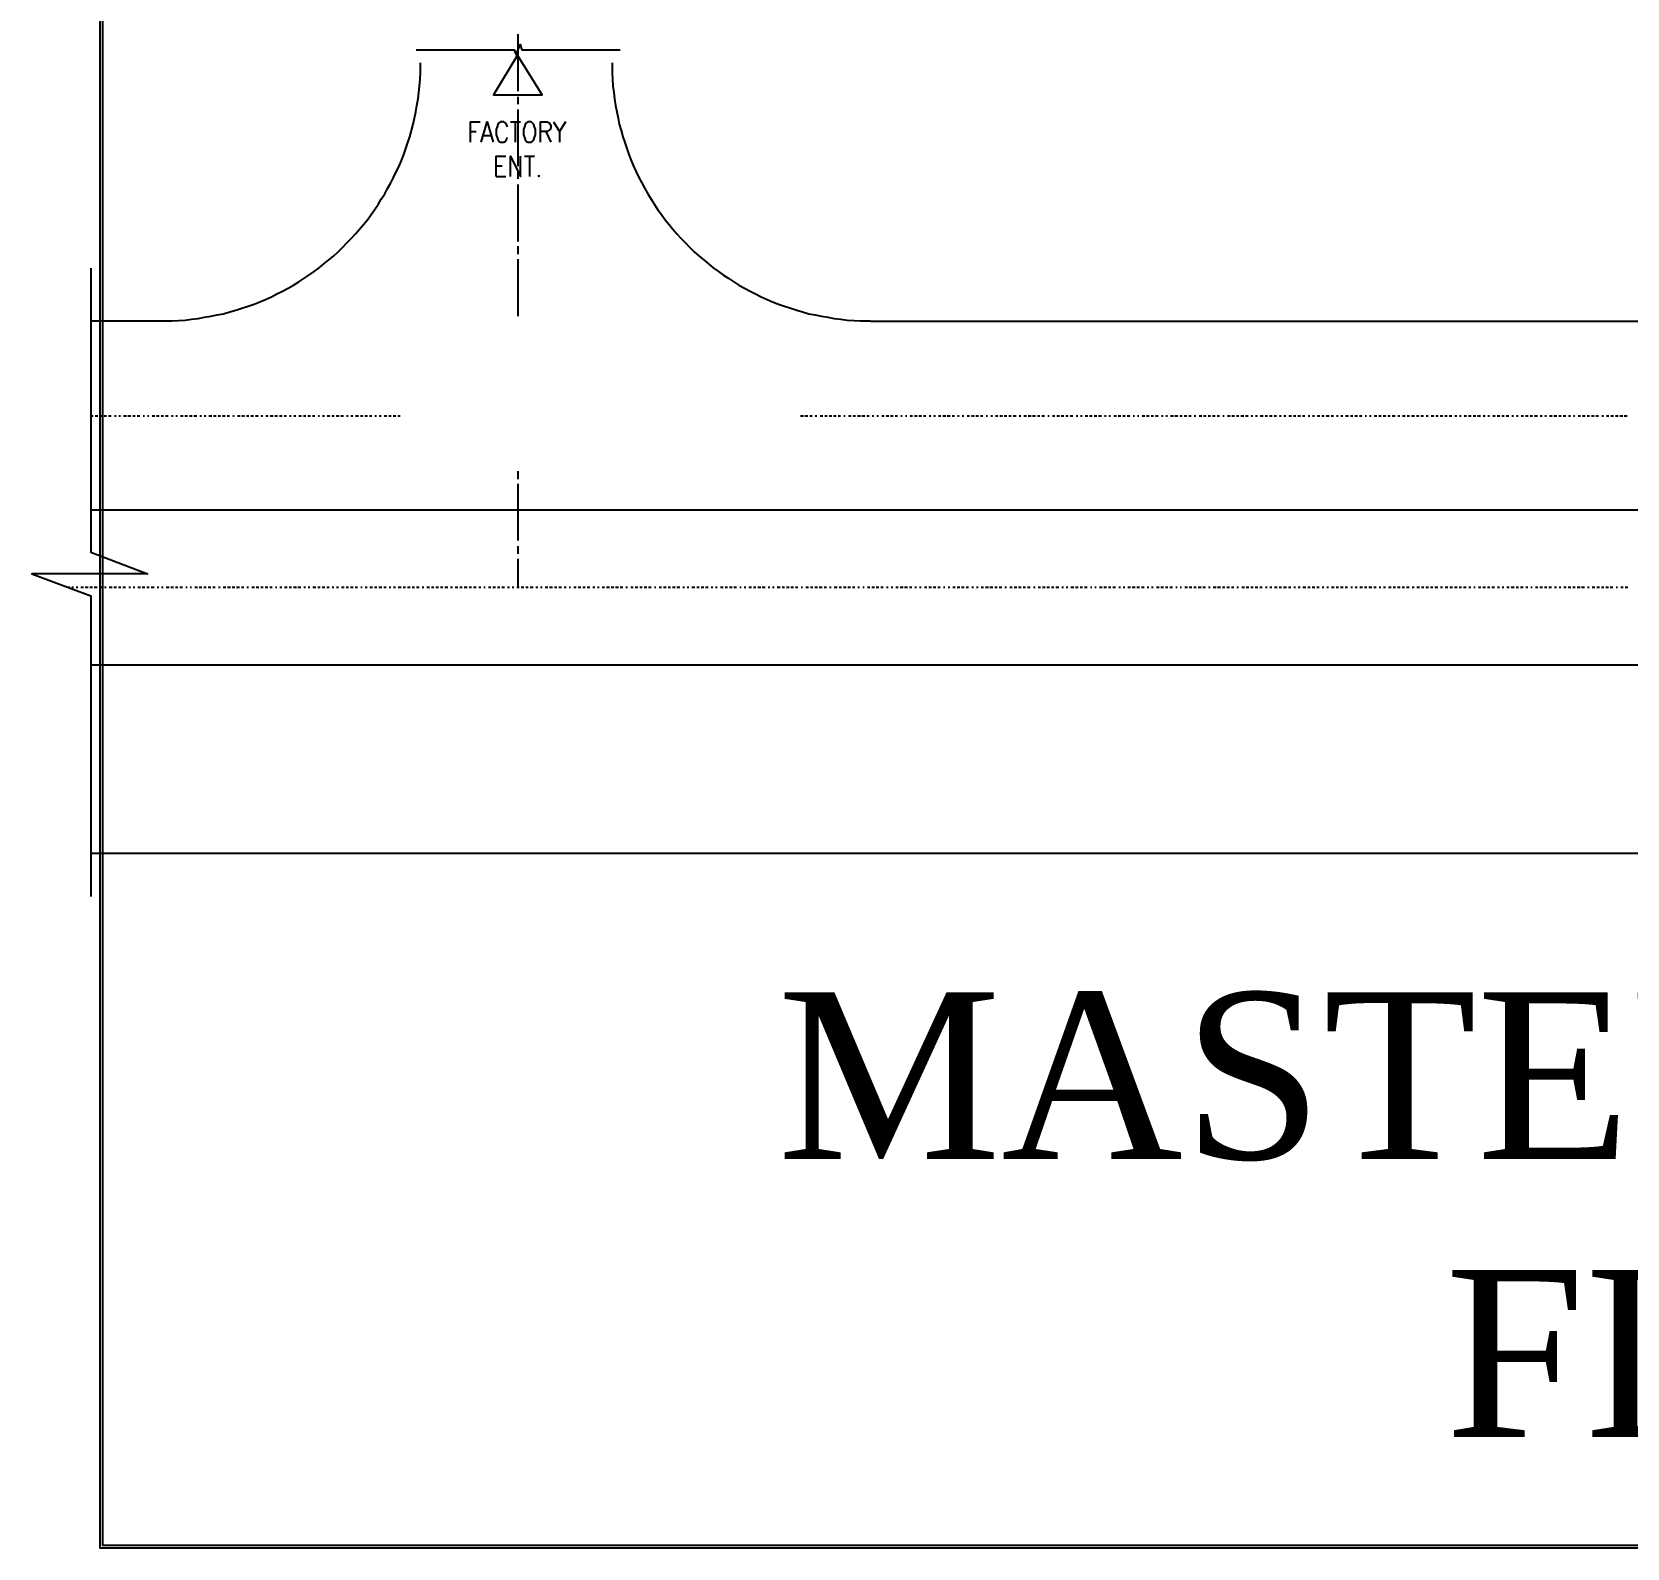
# Model space of a CAD drawing. Header units: millimetres. Extents: x -283029 to -254660, y -24907 to 10674.
# Drawn here: x -283029 to -280636, y -24907 to -22634 of the extents above; entities that cross this region are included whole.
import ezdxf

# ---------------------------------------------------------------- set-up
doc = ezdxf.new("R2010")
doc.units = ezdxf.units.MM
doc.header["$LTSCALE"] = 100
doc.layers.add('P', color=7, linetype='Continuous')

msp = doc.modelspace()

# ---------------------------------------------------------------- linework, layer by layer
at = {"color": 3}
for points in [[(-282926.4, -16536.3), (-277594.6, -16536.3), (-277594.6, -24907.5), (-282926.4, -24907.5)], [(-282922.4, -16540.3), (-277598.6, -16540.3), (-277598.6, -24903.5), (-282922.4, -24903.5)]]:
    msp.add_lwpolyline(points, close=True, dxfattribs=at)
at = {"layer": 'P'}
for points in [[(-282452.6, -22660.5), (-282305.6, -22660.5), (-282302.6, -22668.2), (-282296.7, -22652.8), (-282293.8, -22660.5), (-282146.7, -22660.5)], [(-282299.7, -22722.7), (-282299.7, -22637.4)], [(-282833.8, -23067.1), (-282828.5, -23067.1), (-282818.4, -23067.1), (-282808.9, -23066.6), (-282798.8, -23065.9), (-282789.3, -23064.8), (-282779.3, -23063.6), (-282769.8, -23061.8), (-282760.3, -23060), (-282750.8, -23058.3), (-282741.3, -23056.5), (-282731.8, -23053.5), (-282722.9, -23051.1), (-282714, -23048.2), (-282704.6, -23045.2), (-282695.7, -23042.2), (-282686.8, -23038.7), (-282678.5, -23035.1), (-282669.6, -23031), (-282661.3, -23026.8), (-282653, -23022.7), (-282644.7, -23017.9), (-282636.4, -23013.8), (-282628.7, -23008.4), (-282621, -23003.7), (-282613.3, -22998.4), (-282605.6, -22993), (-282597.9, -22987.7), (-282590.8, -22981.8), (-282583.6, -22975.8), (-282576.5, -22969.9), (-282569.4, -22963.4), (-282562.9, -22956.9), (-282556.4, -22950.3), (-282549.9, -22943.8), (-282543.3, -22936.7), (-282537.4, -22929.6), (-282531.5, -22922.5), (-282525.5, -22915.4), (-282520.2, -22907.7), (-282514.9, -22900.6), (-282509.5, -22892.8), (-282504.8, -22884.5), (-282499.4, -22876.8), (-282495.3, -22868.5), (-282490.6, -22860.2), (-282486.4, -22851.9), (-282482.3, -22843.6), (-282478.1, -22835.3), (-282474.5, -22826.5), (-282471, -22817.6), (-282468, -22808.7), (-282465.1, -22799.8), (-282462.1, -22790.9), (-282459.7, -22781.4), (-282456.8, -22771.9), (-282455, -22763), (-282453.2, -22753.5), (-282451.4, -22744.1), (-282449.7, -22734), (-282448.5, -22724.5), (-282447.3, -22715), (-282446.7, -22704.9), (-282446.1, -22694.9), (-282446.1, -22684.8), (-282446.1, -22680)], [(-282300.3, -22668.8), (-282336.5, -22728.1), (-282300.3, -22728.1), (-282263.5, -22728.1), (-282300.3, -22668.8)], [(-282158.6, -22680), (-282158.6, -22684.8), (-282158.6, -22694.9), (-282158, -22704.9), (-282157.4, -22715), (-282156.2, -22724.5), (-282155, -22734), (-282153.3, -22744.1), (-282151.5, -22753.5), (-282149.7, -22763), (-282147.9, -22771.9), (-282145, -22781.4), (-282142.6, -22790.9), (-282139.6, -22799.8), (-282136.7, -22808.7), (-282133.7, -22817.6), (-282130.1, -22826.5), (-282126.6, -22835.3), (-282122.4, -22843.6), (-282118.3, -22851.9), (-282114.1, -22860.2), (-282109.4, -22868.5), (-282105.2, -22876.8), (-282099.9, -22884.5), (-282095.2, -22892.8), (-282089.8, -22900.6), (-282084.5, -22907.7), (-282079.2, -22915.4), (-282073.2, -22922.5), (-282067.3, -22929.6), (-282061.4, -22936.7), (-282054.9, -22943.8), (-282048.3, -22950.3), (-282041.8, -22956.9), (-282035.3, -22963.4), (-282028.2, -22969.9), (-282021.1, -22975.8), (-282014, -22981.8), (-282006.8, -22987.7), (-281999.1, -22993), (-281991.4, -22998.4), (-281983.7, -23003.7), (-281976, -23008.4), (-281968.3, -23013.8), (-281960, -23017.9), (-281951.7, -23022.7), (-281943.4, -23026.8), (-281935.1, -23031), (-281926.2, -23035.1), (-281917.9, -23038.7), (-281909, -23042.2), (-281900.1, -23045.2), (-281890.7, -23048.2), (-281881.7, -23051.1), (-281872.9, -23053.5), (-281863.4, -23056.5), (-281853.9, -23058.3), (-281844.4, -23060), (-281834.9, -23061.8), (-281825.5, -23063.6), (-281815.4, -23064.8), (-281805.9, -23065.9), (-281795.8, -23066.6), (-281786.3, -23067.1), (-281776.3, -23067.1), (-281770.9, -23067.1)], [(-282299.7, -22742.3), (-282299.7, -22731)], [(-282299.7, -22835.3), (-282299.7, -22750)], [(-282370.8, -22799.2), (-282370.8, -22768.4), (-282356.6, -22768.4)], [(-282354.8, -22799.2), (-282345.9, -22768.4), (-282337, -22799.2)], [(-282315.7, -22776.1), (-282316.9, -22772.5), (-282319.2, -22770.1), (-282321, -22768.4), (-282325.8, -22768.4), (-282328.2, -22770.1), (-282329.9, -22772.5), (-282331.1, -22776.1), (-282332.3, -22780.2), (-282332.3, -22787.9), (-282331.1, -22792.1), (-282329.9, -22795), (-282328.2, -22798), (-282325.8, -22799.2), (-282321, -22799.2), (-282319.2, -22798), (-282316.9, -22795), (-282315.7, -22792.1)], [(-282310.9, -22768.4), (-282296.1, -22768.4)], [(-282303.8, -22768.4), (-282303.8, -22799.2)], [(-282284.9, -22768.4), (-282287.2, -22770.1), (-282289, -22772.5), (-282290.2, -22776.1), (-282291.4, -22780.2), (-282291.4, -22787.9), (-282290.2, -22792.1), (-282289, -22795), (-282287.2, -22798), (-282284.9, -22799.2), (-282280.1, -22799.2), (-282278.3, -22798), (-282276, -22795), (-282274.8, -22792.1), (-282273.6, -22787.9), (-282273.6, -22780.2), (-282274.8, -22776.1), (-282276, -22772.5), (-282278.3, -22770.1), (-282280.1, -22768.4), (-282284.9, -22768.4)], [(-282265.9, -22799.2), (-282265.9, -22768.4), (-282255.8, -22768.4), (-282252.8, -22770.1), (-282250.5, -22774.3), (-282250.5, -22777.3), (-282251.7, -22780.2), (-282255.8, -22783.2), (-282265.9, -22783.2)], [(-282246.3, -22768.4), (-282237.4, -22783.2), (-282237.4, -22799.2)], [(-282228.5, -22768.4), (-282237.4, -22783.2)], [(-282370.8, -22783.2), (-282362.5, -22783.2)], [(-282351.2, -22789.1), (-282340, -22789.1)], [(-282258.2, -22783.2), (-282250.5, -22799.2)], [(-282332.3, -22850.8), (-282332.3, -22819.9), (-282318.1, -22819.9)], [(-282310.9, -22850.8), (-282310.9, -22819.9), (-282296.1, -22850.8), (-282296.1, -22819.9)], [(-282290.2, -22819.9), (-282274.8, -22819.9)], [(-282282.5, -22819.9), (-282282.5, -22850.8)], [(-282332.3, -22834.8), (-282323.4, -22834.8)], [(-282299.7, -22854.3), (-282299.7, -22843.1)], [(-282268.3, -22848.4), (-282268.3, -22850.8), (-282268.3, -22848.4)], [(-282332.3, -22850.8), (-282318.1, -22850.8)], [(-282299.7, -22948), (-282299.7, -22862.6)], [(-282299.7, -22966.9), (-282299.7, -22955.1)], [(-282940.5, -22988.3), (-282940.5, -23413.9), (-282855.7, -23446.5), (-283028.8, -23446.5), (-282940.5, -23479.7), (-282940.5, -23930.2)], [(-282299.7, -23060), (-282299.7, -22974.7)], [(-282833.2, -23067.7), (-282940.5, -23067.7)], [(-281770.9, -23067.7), (-278645.1, -23067.7)], [(-282940.5, -23209.4), (-282936.9, -23209.4)], [(-282934, -23209.4), (-282929.8, -23209.4)], [(-282927.4, -23209.4), (-282923.3, -23209.4)], [(-282920.3, -23209.4), (-282916.8, -23209.4)], [(-282913.8, -23209.4), (-282909.7, -23209.4)], [(-282904.9, -23209.4), (-282902.6, -23209.4)], [(-282898.4, -23209.4), (-282896, -23209.4)], [(-282891.3, -23209.4), (-282887.1, -23209.4)], [(-282884.8, -23209.4), (-282880.6, -23209.4)], [(-282877.7, -23209.4), (-282874.1, -23209.4)], [(-282871.1, -23209.4), (-282867, -23209.4)], [(-282862.2, -23209.4), (-282859.9, -23209.4)], [(-282855.7, -23209.4), (-282853.4, -23209.4)], [(-282848.6, -23209.4), (-282844.5, -23209.4)], [(-282842.1, -23209.4), (-282837.9, -23209.4)], [(-282835, -23209.4), (-282831.4, -23209.4)], [(-282828.5, -23209.4), (-282824.3, -23209.4)], [(-282819.6, -23209.4), (-282817.2, -23209.4)], [(-282813, -23209.4), (-282810.7, -23209.4)], [(-282805.9, -23209.4), (-282801.8, -23209.4)], [(-282799.4, -23209.4), (-282795.3, -23209.4)], [(-282792.3, -23209.4), (-282788.7, -23209.4)], [(-282785.8, -23209.4), (-282781.6, -23209.4)], [(-282776.9, -23209.4), (-282774.5, -23209.4)], [(-282770.4, -23209.4), (-282768, -23209.4)], [(-282763.3, -23209.4), (-282759.1, -23209.4)], [(-282756.7, -23209.4), (-282752.6, -23209.4)], [(-282749.6, -23209.4), (-282746.1, -23209.4)], [(-282743.1, -23209.4), (-282738.9, -23209.4)], [(-282736, -23209.4), (-282732.4, -23209.4)], [(-282727.7, -23209.4), (-282725.3, -23209.4)], [(-282720.6, -23209.4), (-282716.4, -23209.4)], [(-282714, -23209.4), (-282709.9, -23209.4)], [(-282706.9, -23209.4), (-282703.4, -23209.4)], [(-282700.4, -23209.4), (-282696.3, -23209.4)], [(-282693.3, -23209.4), (-282689.7, -23209.4)], [(-282685, -23209.4), (-282682.6, -23209.4)], [(-282677.9, -23209.4), (-282674.3, -23209.4)], [(-282671.4, -23209.4), (-282667.2, -23209.4)], [(-282664.3, -23209.4), (-282660.7, -23209.4)], [(-282657.7, -23209.4), (-282653.6, -23209.4)], [(-282650.6, -23209.4), (-282647.1, -23209.4)], [(-282642.3, -23209.4), (-282640, -23209.4)], [(-282635.8, -23209.4), (-282632.8, -23209.4)], [(-282628.7, -23209.4), (-282624.5, -23209.4)], [(-282621.6, -23209.4), (-282618, -23209.4)], [(-282615.1, -23209.4), (-282610.9, -23209.4)], [(-282607.9, -23209.4), (-282604.4, -23209.4)], [(-282599.6, -23209.4), (-282597.3, -23209.4)], [(-282593.1, -23209.4), (-282590.2, -23209.4)], [(-282586, -23209.4), (-282581.9, -23209.4)], [(-282578.9, -23209.4), (-282575.3, -23209.4)], [(-282572.4, -23209.4), (-282568.2, -23209.4)], [(-282565.3, -23209.4), (-282561.7, -23209.4)], [(-282557, -23209.4), (-282554.6, -23209.4)], [(-282550.4, -23209.4), (-282547.5, -23209.4)], [(-282543.3, -23209.4), (-282539.2, -23209.4)], [(-282536.2, -23209.4), (-282532.7, -23209.4)], [(-282529.7, -23209.4), (-282525.5, -23209.4)], [(-282522.6, -23209.4), (-282519, -23209.4)], [(-282514.3, -23209.4), (-282511.9, -23209.4)], [(-282507.8, -23209.4), (-282504.8, -23209.4)], [(-282500.6, -23209.4), (-282496.5, -23209.4)], [(-282493.5, -23209.4), (-282490, -23209.4)], [(-282487, -23209.4), (-282482.8, -23209.4)], [(-282479.9, -23209.4), (-282476.3, -23209.4)], [(-281875.8, -23209.4), (-281871.7, -23209.4)], [(-281869.3, -23209.4), (-281865.2, -23209.4)], [(-281862.2, -23209.4), (-281858.7, -23209.4)], [(-281853.9, -23209.4), (-281851.5, -23209.4)], [(-281846.8, -23209.4), (-281842.6, -23209.4)], [(-281839.7, -23209.4), (-281836.1, -23209.4)], [(-281833.2, -23209.4), (-281829, -23209.4)], [(-281826.6, -23209.4), (-281822.5, -23209.4)], [(-281819.5, -23209.4), (-281816, -23209.4)], [(-281811.2, -23209.4), (-281808.9, -23209.4)], [(-281804.1, -23209.4), (-281799.9, -23209.4)], [(-281797, -23209.4), (-281793.4, -23209.4)], [(-281790.5, -23209.4), (-281786.3, -23209.4)], [(-281784, -23209.4), (-281779.8, -23209.4)], [(-281776.8, -23209.4), (-281773.3, -23209.4)], [(-281768.5, -23209.4), (-281766.2, -23209.4)], [(-281761.4, -23209.4), (-281759, -23209.4)], [(-281754.3, -23209.4), (-281750.7, -23209.4)], [(-281747.8, -23209.4), (-281743.7, -23209.4)], [(-281741.3, -23209.4), (-281737.1, -23209.4)], [(-281734.1, -23209.4), (-281730.6, -23209.4)], [(-281725.8, -23209.4), (-281723.5, -23209.4)], [(-281718.8, -23209.4), (-281716.4, -23209.4)], [(-281711.6, -23209.4), (-281708.1, -23209.4)], [(-281705.1, -23209.4), (-281701, -23209.4)], [(-281698.6, -23209.4), (-281694.5, -23209.4)], [(-281691.5, -23209.4), (-281687.9, -23209.4)], [(-281683.2, -23209.4), (-281680.8, -23209.4)], [(-281676.1, -23209.4), (-281673.7, -23209.4)], [(-281668.9, -23209.4), (-281665.4, -23209.4)], [(-281662.4, -23209.4), (-281658.3, -23209.4)], [(-281655.9, -23209.4), (-281651.8, -23209.4)], [(-281648.8, -23209.4), (-281645.3, -23209.4)], [(-281640.5, -23209.4), (-281638.1, -23209.4)], [(-281633.4, -23209.4), (-281631, -23209.4)], [(-281626.3, -23209.4), (-281622.7, -23209.4)], [(-281619.7, -23209.4), (-281615.6, -23209.4)], [(-281613.2, -23209.4), (-281609.1, -23209.4)], [(-281606.1, -23209.4), (-281602.6, -23209.4)], [(-281597.8, -23209.4), (-281595.4, -23209.4)], [(-281590.7, -23209.4), (-281588.3, -23209.4)], [(-281583.6, -23209.4), (-281580, -23209.4)], [(-281577.1, -23209.4), (-281572.9, -23209.4)], [(-281570.5, -23209.4), (-281566.4, -23209.4)], [(-281563.4, -23209.4), (-281559.9, -23209.4)], [(-281556.9, -23209.4), (-281552.8, -23209.4)], [(-281548, -23209.4), (-281545.6, -23209.4)], [(-281540.9, -23209.4), (-281537.3, -23209.4)], [(-281534.4, -23209.4), (-281530.3, -23209.4)], [(-281527.9, -23209.4), (-281523.7, -23209.4)], [(-281520.7, -23209.4), (-281517.2, -23209.4)], [(-281514.2, -23209.4), (-281510.1, -23209.4)], [(-281505.3, -23209.4), (-281503, -23209.4)], [(-281498.2, -23209.4), (-281494.7, -23209.4)], [(-281491.7, -23209.4), (-281487.6, -23209.4)], [(-281485.2, -23209.4), (-281481, -23209.4)], [(-281478.1, -23209.4), (-281474.5, -23209.4)], [(-281471.5, -23209.4), (-281467.4, -23209.4)], [(-281462.7, -23209.4), (-281460.3, -23209.4)], [(-281456.1, -23209.4), (-281453.8, -23209.4)], [(-281449, -23209.4), (-281444.9, -23209.4)], [(-281442.5, -23209.4), (-281438.4, -23209.4)], [(-281435.4, -23209.4), (-281431.8, -23209.4)], [(-281428.9, -23209.4), (-281424.7, -23209.4)], [(-281420, -23209.4), (-281417.6, -23209.4)], [(-281413.5, -23209.4), (-281411.1, -23209.4)], [(-281406.3, -23209.4), (-281402.2, -23209.4)], [(-281399.8, -23209.4), (-281395.7, -23209.4)], [(-281392.7, -23209.4), (-281389.2, -23209.4)], [(-281386.2, -23209.4), (-281382, -23209.4)], [(-281377.3, -23209.4), (-281374.9, -23209.4)], [(-281370.8, -23209.4), (-281368.4, -23209.4)], [(-281363.7, -23209.4), (-281359.5, -23209.4)], [(-281357.1, -23209.4), (-281353, -23209.4)], [(-281350, -23209.4), (-281346.5, -23209.4)], [(-281343.5, -23209.4), (-281339.4, -23209.4)], [(-281334.6, -23209.4), (-281332.2, -23209.4)], [(-281328.1, -23209.4), (-281325.7, -23209.4)], [(-281321, -23209.4), (-281316.8, -23209.4)], [(-281314.5, -23209.4), (-281310.3, -23209.4)], [(-281307.3, -23209.4), (-281303.8, -23209.4)], [(-281300.8, -23209.4), (-281296.7, -23209.4)], [(-281293.7, -23209.4), (-281290.2, -23209.4)], [(-281285.4, -23209.4), (-281283, -23209.4)], [(-281278.3, -23209.4), (-281274.2, -23209.4)], [(-281271.8, -23209.4), (-281267.6, -23209.4)], [(-281264.7, -23209.4), (-281261.1, -23209.4)], [(-281258.1, -23209.4), (-281254, -23209.4)], [(-281251, -23209.4), (-281247.5, -23209.4)], [(-281242.7, -23209.4), (-281240.4, -23209.4)], [(-281235.6, -23209.4), (-281231.5, -23209.4)], [(-281229.1, -23209.4), (-281225, -23209.4)], [(-281222, -23209.4), (-281218.4, -23209.4)], [(-281215.5, -23209.4), (-281211.3, -23209.4)], [(-281208.4, -23209.4), (-281204.8, -23209.4)], [(-281200.1, -23209.4), (-281197.7, -23209.4)], [(-281193.5, -23209.4), (-281190.6, -23209.4)], [(-281186.4, -23209.4), (-281182.3, -23209.4)], [(-281179.3, -23209.4), (-281175.8, -23209.4)], [(-281172.8, -23209.4), (-281168.6, -23209.4)], [(-281165.7, -23209.4), (-281162.1, -23209.4)], [(-281157.4, -23209.4), (-281155, -23209.4)], [(-281150.9, -23209.4), (-281147.9, -23209.4)], [(-281143.7, -23209.4), (-281139.6, -23209.4)], [(-281136.6, -23209.4), (-281133.1, -23209.4)], [(-281130.1, -23209.4), (-281126, -23209.4)], [(-281123, -23209.4), (-281119.4, -23209.4)], [(-281114.7, -23209.4), (-281112.3, -23209.4)], [(-281108.2, -23209.4), (-281105.2, -23209.4)], [(-281101.1, -23209.4), (-281096.9, -23209.4)], [(-281093.9, -23209.4), (-281090.4, -23209.4)], [(-281087.4, -23209.4), (-281083.3, -23209.4)], [(-281080.3, -23209.4), (-281076.8, -23209.4)], [(-281072, -23209.4), (-281069.6, -23209.4)], [(-281065.5, -23209.4), (-281062.5, -23209.4)], [(-281058.4, -23209.4), (-281054.2, -23209.4)], [(-281051.2, -23209.4), (-281047.7, -23209.4)], [(-281044.7, -23209.4), (-281040.6, -23209.4)], [(-281037.6, -23209.4), (-281034.1, -23209.4)], [(-281029.3, -23209.4), (-281026.9, -23209.4)], [(-281022.8, -23209.4), (-281019.9, -23209.4)], [(-281015.7, -23209.4), (-281011.6, -23209.4)], [(-281008.6, -23209.4), (-281005, -23209.4)], [(-281002, -23209.4), (-280997.9, -23209.4)], [(-280995, -23209.4), (-280991.4, -23209.4)], [(-280988.4, -23209.4), (-280984.3, -23209.4)], [(-280980.1, -23209.4), (-280977.2, -23209.4)], [(-280973, -23209.4), (-280968.9, -23209.4)], [(-280965.9, -23209.4), (-280962.4, -23209.4)], [(-280959.4, -23209.4), (-280955.2, -23209.4)], [(-280952.3, -23209.4), (-280948.7, -23209.4)], [(-280945.8, -23209.4), (-280941.6, -23209.4)], [(-280937.5, -23209.4), (-280934.5, -23209.4)], [(-280930.3, -23209.4), (-280926.2, -23209.4)], [(-280923.2, -23209.4), (-280919.7, -23209.4)], [(-280916.7, -23209.4), (-280912.5, -23209.4)], [(-280909.6, -23209.4), (-280906, -23209.4)], [(-280903.1, -23209.4), (-280898.9, -23209.4)], [(-280894.8, -23209.4), (-280891.8, -23209.4)], [(-280887.6, -23209.4), (-280885.3, -23209.4)], [(-280880.5, -23209.4), (-280877, -23209.4)], [(-280874, -23209.4), (-280869.9, -23209.4)], [(-280866.9, -23209.4), (-280863.3, -23209.4)], [(-280860.4, -23209.4), (-280856.2, -23209.4)], [(-280852.1, -23209.4), (-280849.1, -23209.4)], [(-280845, -23209.4), (-280842.6, -23209.4)], [(-280837.8, -23209.4), (-280834.3, -23209.4)], [(-280831.3, -23209.4), (-280827.2, -23209.4)], [(-280824.2, -23209.4), (-280820.7, -23209.4)], [(-280817.7, -23209.4), (-280813.5, -23209.4)], [(-280809.4, -23209.4), (-280806.5, -23209.4)], [(-280802.3, -23209.4), (-280799.9, -23209.4)], [(-280795.2, -23209.4), (-280791.6, -23209.4)], [(-280788.6, -23209.4), (-280784.5, -23209.4)], [(-280781.5, -23209.4), (-280778, -23209.4)], [(-280775, -23209.4), (-280770.9, -23209.4)], [(-280766.7, -23209.4), (-280763.8, -23209.4)], [(-280759.6, -23209.4), (-280757.2, -23209.4)], [(-280752.5, -23209.4), (-280748.9, -23209.4)], [(-280746, -23209.4), (-280741.8, -23209.4)], [(-280738.9, -23209.4), (-280735.3, -23209.4)], [(-280732.3, -23209.4), (-280728.2, -23209.4)], [(-280724, -23209.4), (-280721.1, -23209.4)], [(-280716.9, -23209.4), (-280714.6, -23209.4)], [(-280709.8, -23209.4), (-280706.3, -23209.4)], [(-280703.3, -23209.4), (-280699.1, -23209.4)], [(-280696.2, -23209.4), (-280692.6, -23209.4)], [(-280689.7, -23209.4), (-280685.5, -23209.4)], [(-280683.1, -23209.4), (-280679, -23209.4)], [(-280674.2, -23209.4), (-280671.9, -23209.4)], [(-280667.1, -23209.4), (-280663.6, -23209.4)], [(-280660.6, -23209.4), (-280656.5, -23209.4)], [(-280653.5, -23209.4), (-280649.9, -23209.4)], [(-280647, -23209.4), (-280642.8, -23209.4)], [(-280640.5, -23209.4), (-280636.3, -23209.4)], [(-282299.7, -23304.3), (-282299.7, -23292.4)], [(-282299.7, -23396.7), (-282299.7, -23311.3)], [(-282940.5, -23350.5), (-277683.3, -23350.5)], [(-282299.7, -23416.3), (-282299.7, -23405)], [(-282299.7, -23466.7), (-282299.7, -23424)], [(-282974.9, -23466.7), (-282971.9, -23466.7)], [(-282968.9, -23466.7), (-282966.6, -23466.7)], [(-282962.4, -23466.7), (-282960.1, -23466.7)], [(-282955.3, -23466.7), (-282951.2, -23466.7)], [(-282948.8, -23466.7), (-282944.6, -23466.7)], [(-282941.7, -23466.7), (-282938.1, -23466.7)], [(-282935.2, -23466.7), (-282931, -23466.7)], [(-282926.3, -23466.7), (-282923.9, -23466.7)], [(-282919.7, -23466.7), (-282917.4, -23466.7)], [(-282912.7, -23466.7), (-282908.5, -23466.7)], [(-282906.1, -23466.7), (-282902, -23466.7)], [(-282899, -23466.7), (-282895.4, -23466.7)], [(-282892.5, -23466.7), (-282888.3, -23466.7)], [(-282883.6, -23466.7), (-282881.2, -23466.7)], [(-282877.1, -23466.7), (-282874.7, -23466.7)], [(-282870, -23466.7), (-282865.8, -23466.7)], [(-282863.4, -23466.7), (-282859.3, -23466.7)], [(-282856.3, -23466.7), (-282852.8, -23466.7)], [(-282849.8, -23466.7), (-282845.6, -23466.7)], [(-282840.9, -23466.7), (-282838.5, -23466.7)], [(-282834.4, -23466.7), (-282832, -23466.7)], [(-282827.3, -23466.7), (-282823.1, -23466.7)], [(-282820.7, -23466.7), (-282816.6, -23466.7)], [(-282813.6, -23466.7), (-282810.1, -23466.7)], [(-282807.1, -23466.7), (-282803, -23466.7)], [(-282798.2, -23466.7), (-282795.9, -23466.7)], [(-282791.7, -23466.7), (-282789.3, -23466.7)], [(-282784.6, -23466.7), (-282780.4, -23466.7)], [(-282778.1, -23466.7), (-282773.9, -23466.7)], [(-282771, -23466.7), (-282767.4, -23466.7)], [(-282764.4, -23466.7), (-282760.3, -23466.7)], [(-282757.3, -23466.7), (-282753.8, -23466.7)], [(-282749, -23466.7), (-282746.7, -23466.7)], [(-282741.9, -23466.7), (-282737.8, -23466.7)], [(-282735.4, -23466.7), (-282731.2, -23466.7)], [(-282728.3, -23466.7), (-282724.7, -23466.7)], [(-282721.8, -23466.7), (-282717.6, -23466.7)], [(-282714.6, -23466.7), (-282711.1, -23466.7)], [(-282706.3, -23466.7), (-282704, -23466.7)], [(-282699.2, -23466.7), (-282695.1, -23466.7)], [(-282692.7, -23466.7), (-282688.6, -23466.7)], [(-282685.6, -23466.7), (-282682, -23466.7)], [(-282679.1, -23466.7), (-282674.9, -23466.7)], [(-282672, -23466.7), (-282668.4, -23466.7)], [(-282663.7, -23466.7), (-282661.3, -23466.7)], [(-282657.1, -23466.7), (-282654.2, -23466.7)], [(-282650, -23466.7), (-282645.9, -23466.7)], [(-282642.9, -23466.7), (-282639.4, -23466.7)], [(-282636.4, -23466.7), (-282632.2, -23466.7)], [(-282629.9, -23466.7), (-282625.7, -23466.7)], [(-282621, -23466.7), (-282618.6, -23466.7)], [(-282614.5, -23466.7), (-282612.1, -23466.7)], [(-282607.3, -23466.7), (-282603.2, -23466.7)], [(-282600.2, -23466.7), (-282596.7, -23466.7)], [(-282593.7, -23466.7), (-282589.6, -23466.7)], [(-282586.6, -23466.7), (-282583, -23466.7)], [(-282578.3, -23466.7), (-282575.9, -23466.7)], [(-282571.8, -23466.7), (-282568.8, -23466.7)], [(-282564.6, -23466.7), (-282560.5, -23466.7)], [(-282557.6, -23466.7), (-282554, -23466.7)], [(-282551, -23466.7), (-282546.9, -23466.7)], [(-282543.9, -23466.7), (-282540.3, -23466.7)], [(-282535.6, -23466.7), (-282533.3, -23466.7)], [(-282529.1, -23466.7), (-282526.1, -23466.7)], [(-282522, -23466.7), (-282517.8, -23466.7)], [(-282514.9, -23466.7), (-282511.3, -23466.7)], [(-282508.4, -23466.7), (-282504.2, -23466.7)], [(-282501.2, -23466.7), (-282497.7, -23466.7)], [(-282492.9, -23466.7), (-282490.6, -23466.7)], [(-282486.4, -23466.7), (-282483.5, -23466.7)], [(-282479.3, -23466.7), (-282475.2, -23466.7)], [(-282472.2, -23466.7), (-282468.6, -23466.7)], [(-282465.7, -23466.7), (-282461.5, -23466.7)], [(-282458.5, -23466.7), (-282455, -23466.7)], [(-282452, -23466.7), (-282447.9, -23466.7)], [(-282443.7, -23466.7), (-282440.8, -23466.7)], [(-282436.6, -23466.7), (-282432.5, -23466.7)], [(-282429.5, -23466.7), (-282426, -23466.7)], [(-282423, -23466.7), (-282418.8, -23466.7)], [(-282415.9, -23466.7), (-282412.3, -23466.7)], [(-282409.3, -23466.7), (-282405.2, -23466.7)], [(-282401, -23466.7), (-282398.1, -23466.7)], [(-282393.9, -23466.7), (-282389.8, -23466.7)], [(-282386.8, -23466.7), (-282383.3, -23466.7)], [(-282380.3, -23466.7), (-282376.1, -23466.7)], [(-282373.2, -23466.7), (-282369.6, -23466.7)], [(-282366.7, -23466.7), (-282362.5, -23466.7)], [(-282358.4, -23466.7), (-282355.4, -23466.7)], [(-282351.2, -23466.7), (-282348.9, -23466.7)], [(-282344.2, -23466.7), (-282340.6, -23466.7)], [(-282337.6, -23466.7), (-282333.5, -23466.7)], [(-282330.5, -23466.7), (-282326.9, -23466.7)], [(-282324, -23466.7), (-282319.9, -23466.7)], [(-282315.7, -23466.7), (-282312.7, -23466.7)], [(-282308.6, -23466.7), (-282306.2, -23466.7)], [(-282301.5, -23466.7), (-282297.9, -23466.7)], [(-282294.9, -23466.7), (-282290.8, -23466.7)], [(-282287.8, -23466.7), (-282284.3, -23466.7)], [(-282281.3, -23466.7), (-282277.2, -23466.7)], [(-282273, -23466.7), (-282270, -23466.7)], [(-282265.9, -23466.7), (-282263.5, -23466.7)], [(-282258.8, -23466.7), (-282255.2, -23466.7)], [(-282252.3, -23466.7), (-282248.1, -23466.7)], [(-282245.1, -23466.7), (-282241.6, -23466.7)], [(-282238.6, -23466.7), (-282234.5, -23466.7)], [(-282230.3, -23466.7), (-282227.4, -23466.7)], [(-282223.2, -23466.7), (-282220.8, -23466.7)], [(-282216.1, -23466.7), (-282212.5, -23466.7)], [(-282209.6, -23466.7), (-282205.4, -23466.7)], [(-282202.5, -23466.7), (-282198.9, -23466.7)], [(-282195.9, -23466.7), (-282191.8, -23466.7)], [(-282187.6, -23466.7), (-282184.7, -23466.7)], [(-282180.5, -23466.7), (-282178.2, -23466.7)], [(-282173.4, -23466.7), (-282169.9, -23466.7)], [(-282166.9, -23466.7), (-282162.7, -23466.7)], [(-282159.8, -23466.7), (-282156.2, -23466.7)], [(-282153.3, -23466.7), (-282149.1, -23466.7)], [(-282146.7, -23466.7), (-282142.6, -23466.7)], [(-282137.8, -23466.7), (-282135.5, -23466.7)], [(-282130.7, -23466.7), (-282127.2, -23466.7)], [(-282124.2, -23466.7), (-282120.1, -23466.7)], [(-282117.1, -23466.7), (-282113.5, -23466.7)], [(-282110.6, -23466.7), (-282106.4, -23466.7)], [(-282104.1, -23466.7), (-282099.9, -23466.7)], [(-282095.2, -23466.7), (-282092.8, -23466.7)], [(-282088.1, -23466.7), (-282084.5, -23466.7)], [(-282081.5, -23466.7), (-282077.4, -23466.7)], [(-282074.4, -23466.7), (-282070.9, -23466.7)], [(-282067.9, -23466.7), (-282063.8, -23466.7)], [(-282061.4, -23466.7), (-282057.2, -23466.7)], [(-282052.5, -23466.7), (-282050.1, -23466.7)], [(-282046, -23466.7), (-282043.6, -23466.7)], [(-282038.9, -23466.7), (-282034.7, -23466.7)], [(-282031.7, -23466.7), (-282028.2, -23466.7)], [(-282025.2, -23466.7), (-282021.1, -23466.7)], [(-282018.7, -23466.7), (-282014.6, -23466.7)], [(-282009.8, -23466.7), (-282007.4, -23466.7)], [(-282003.3, -23466.7), (-282000.9, -23466.7)], [(-281996.2, -23466.7), (-281992, -23466.7)], [(-281989.1, -23466.7), (-281985.5, -23466.7)], [(-281982.5, -23466.7), (-281978.4, -23466.7)], [(-281976, -23466.7), (-281971.9, -23466.7)], [(-281967.1, -23466.7), (-281964.8, -23466.7)], [(-281960.6, -23466.7), (-281958.2, -23466.7)], [(-281953.5, -23466.7), (-281949.3, -23466.7)], [(-281946.4, -23466.7), (-281942.8, -23466.7)], [(-281939.9, -23466.7), (-281935.7, -23466.7)], [(-281933.3, -23466.7), (-281929.2, -23466.7)], [(-281924.4, -23466.7), (-281922.1, -23466.7)], [(-281917.9, -23466.7), (-281915.6, -23466.7)], [(-281910.8, -23466.7), (-281906.7, -23466.7)], [(-281903.7, -23466.7), (-281900.1, -23466.7)], [(-281897.2, -23466.7), (-281893, -23466.7)], [(-281890.7, -23466.7), (-281886.5, -23466.7)], [(-281883.5, -23466.7), (-281880, -23466.7)], [(-281875.2, -23466.7), (-281872.9, -23466.7)], [(-281868.1, -23466.7), (-281864, -23466.7)], [(-281861, -23466.7), (-281857.5, -23466.7)], [(-281854.5, -23466.7), (-281850.4, -23466.7)], [(-281848, -23466.7), (-281843.8, -23466.7)], [(-281840.8, -23466.7), (-281837.3, -23466.7)], [(-281832.5, -23466.7), (-281830.2, -23466.7)], [(-281825.5, -23466.7), (-281821.3, -23466.7)], [(-281818.3, -23466.7), (-281814.8, -23466.7)], [(-281811.8, -23466.7), (-281807.7, -23466.7)], [(-281805.3, -23466.7), (-281801.2, -23466.7)], [(-281798.2, -23466.7), (-281794.6, -23466.7)], [(-281789.9, -23466.7), (-281787.5, -23466.7)], [(-281782.8, -23466.7), (-281780.4, -23466.7)], [(-281775.7, -23466.7), (-281772.1, -23466.7)], [(-281769.1, -23466.7), (-281765, -23466.7)], [(-281762.6, -23466.7), (-281758.5, -23466.7)], [(-281755.5, -23466.7), (-281752, -23466.7)], [(-281747.2, -23466.7), (-281744.8, -23466.7)], [(-281740.1, -23466.7), (-281737.7, -23466.7)], [(-281733, -23466.7), (-281729.4, -23466.7)], [(-281726.4, -23466.7), (-281722.3, -23466.7)], [(-281719.9, -23466.7), (-281715.8, -23466.7)], [(-281712.8, -23466.7), (-281709.3, -23466.7)], [(-281704.5, -23466.7), (-281702.2, -23466.7)], [(-281697.4, -23466.7), (-281695, -23466.7)], [(-281690.3, -23466.7), (-281686.7, -23466.7)], [(-281683.8, -23466.7), (-281679.6, -23466.7)], [(-281677.2, -23466.7), (-281673.1, -23466.7)], [(-281670.1, -23466.7), (-281666.6, -23466.7)], [(-281661.8, -23466.7), (-281659.5, -23466.7)], [(-281654.7, -23466.7), (-281652.3, -23466.7)], [(-281647.6, -23466.7), (-281644, -23466.7)], [(-281641.1, -23466.7), (-281637, -23466.7)], [(-281634.6, -23466.7), (-281630.4, -23466.7)], [(-281627.4, -23466.7), (-281623.9, -23466.7)], [(-281619.1, -23466.7), (-281616.8, -23466.7)], [(-281612.1, -23466.7), (-281609.7, -23466.7)], [(-281604.9, -23466.7), (-281601.4, -23466.7)], [(-281598.4, -23466.7), (-281594.3, -23466.7)], [(-281591.9, -23466.7), (-281587.8, -23466.7)], [(-281584.8, -23466.7), (-281581.2, -23466.7)], [(-281578.2, -23466.7), (-281574.1, -23466.7)], [(-281569.4, -23466.7), (-281567, -23466.7)], [(-281562.2, -23466.7), (-281558.7, -23466.7)], [(-281555.7, -23466.7), (-281551.6, -23466.7)], [(-281549.2, -23466.7), (-281545.1, -23466.7)], [(-281542.1, -23466.7), (-281538.6, -23466.7)], [(-281535.6, -23466.7), (-281531.4, -23466.7)], [(-281526.7, -23466.7), (-281524.3, -23466.7)], [(-281519.6, -23466.7), (-281516, -23466.7)], [(-281513, -23466.7), (-281508.9, -23466.7)], [(-281506.5, -23466.7), (-281502.4, -23466.7)], [(-281499.4, -23466.7), (-281495.9, -23466.7)], [(-281492.9, -23466.7), (-281488.7, -23466.7)], [(-281484, -23466.7), (-281481.6, -23466.7)], [(-281477.5, -23466.7), (-281475.1, -23466.7)], [(-281470.4, -23466.7), (-281466.2, -23466.7)], [(-281463.8, -23466.7), (-281459.7, -23466.7)], [(-281456.7, -23466.7), (-281453.2, -23466.7)], [(-281450.2, -23466.7), (-281446.1, -23466.7)], [(-281441.3, -23466.7), (-281438.9, -23466.7)], [(-281434.8, -23466.7), (-281432.4, -23466.7)], [(-281427.7, -23466.7), (-281423.5, -23466.7)], [(-281421.2, -23466.7), (-281417, -23466.7)], [(-281414, -23466.7), (-281410.5, -23466.7)], [(-281407.5, -23466.7), (-281403.4, -23466.7)], [(-281398.6, -23466.7), (-281396.3, -23466.7)], [(-281392.1, -23466.7), (-281389.7, -23466.7)], [(-281385, -23466.7), (-281380.9, -23466.7)], [(-281378.5, -23466.7), (-281374.3, -23466.7)], [(-281371.4, -23466.7), (-281367.8, -23466.7)], [(-281364.8, -23466.7), (-281360.7, -23466.7)], [(-281356, -23466.7), (-281353.6, -23466.7)], [(-281349.4, -23466.7), (-281347.1, -23466.7)], [(-281342.3, -23466.7), (-281338.2, -23466.7)], [(-281335.8, -23466.7), (-281331.7, -23466.7)], [(-281328.7, -23466.7), (-281325.1, -23466.7)], [(-281322.2, -23466.7), (-281318, -23466.7)], [(-281313.3, -23466.7), (-281310.9, -23466.7)], [(-281306.8, -23466.7), (-281304.4, -23466.7)], [(-281299.6, -23466.7), (-281295.5, -23466.7)], [(-281293.1, -23466.7), (-281289, -23466.7)], [(-281286, -23466.7), (-281282.5, -23466.7)], [(-281279.5, -23466.7), (-281275.3, -23466.7)], [(-281272.4, -23466.7), (-281268.8, -23466.7)], [(-281264.1, -23466.7), (-281261.7, -23466.7)], [(-281257, -23466.7), (-281252.8, -23466.7)], [(-281250.4, -23466.7), (-281246.3, -23466.7)], [(-281243.3, -23466.7), (-281239.8, -23466.7)], [(-281236.8, -23466.7), (-281232.7, -23466.7)], [(-281229.7, -23466.7), (-281226.1, -23466.7)], [(-281221.4, -23466.7), (-281219, -23466.7)], [(-281214.3, -23466.7), (-281210.1, -23466.7)], [(-281207.8, -23466.7), (-281203.6, -23466.7)], [(-281200.6, -23466.7), (-281197.1, -23466.7)], [(-281194.1, -23466.7), (-281190, -23466.7)], [(-281187, -23466.7), (-281183.5, -23466.7)], [(-281178.7, -23466.7), (-281176.3, -23466.7)], [(-281172.2, -23466.7), (-281169.2, -23466.7)], [(-281165.1, -23466.7), (-281160.9, -23466.7)], [(-281157.9, -23466.7), (-281154.4, -23466.7)], [(-281151.4, -23466.7), (-281147.3, -23466.7)], [(-281144.3, -23466.7), (-281140.8, -23466.7)], [(-281136, -23466.7), (-281133.7, -23466.7)], [(-281129.5, -23466.7), (-281126.6, -23466.7)], [(-281122.4, -23466.7), (-281118.3, -23466.7)], [(-281115.3, -23466.7), (-281111.7, -23466.7)], [(-281108.7, -23466.7), (-281104.6, -23466.7)], [(-281101.7, -23466.7), (-281098.1, -23466.7)], [(-281093.4, -23466.7), (-281091, -23466.7)], [(-281086.8, -23466.7), (-281083.9, -23466.7)], [(-281079.7, -23466.7), (-281075.6, -23466.7)], [(-281072.6, -23466.7), (-281069.1, -23466.7)], [(-281066.1, -23466.7), (-281061.9, -23466.7)], [(-281059, -23466.7), (-281055.4, -23466.7)], [(-281050.7, -23466.7), (-281048.3, -23466.7)], [(-281044.2, -23466.7), (-281041.2, -23466.7)], [(-281037, -23466.7), (-281032.9, -23466.7)], [(-281029.9, -23466.7), (-281026.4, -23466.7)], [(-281023.4, -23466.7), (-281019.3, -23466.7)], [(-281016.3, -23466.7), (-281012.7, -23466.7)], [(-281008, -23466.7), (-281005.6, -23466.7)], [(-281001.5, -23466.7), (-280998.5, -23466.7)], [(-280994.3, -23466.7), (-280990.2, -23466.7)], [(-280987.2, -23466.7), (-280983.7, -23466.7)], [(-280980.7, -23466.7), (-280976.6, -23466.7)], [(-280973.6, -23466.7), (-280970.1, -23466.7)], [(-280967.1, -23466.7), (-280962.9, -23466.7)], [(-280958.8, -23466.7), (-280955.8, -23466.7)], [(-280951.7, -23466.7), (-280947.5, -23466.7)], [(-280944.5, -23466.7), (-280941, -23466.7)], [(-280938, -23466.7), (-280933.9, -23466.7)], [(-280930.9, -23466.7), (-280927.4, -23466.7)], [(-280924.4, -23466.7), (-280920.2, -23466.7)], [(-280916.1, -23466.7), (-280913.2, -23466.7)], [(-280909, -23466.7), (-280904.9, -23466.7)], [(-280901.9, -23466.7), (-280898.3, -23466.7)], [(-280895.3, -23466.7), (-280891.2, -23466.7)], [(-280888.3, -23466.7), (-280884.7, -23466.7)], [(-280881.7, -23466.7), (-280877.6, -23466.7)], [(-280873.4, -23466.7), (-280870.5, -23466.7)], [(-280866.3, -23466.7), (-280864, -23466.7)], [(-280859.2, -23466.7), (-280855.7, -23466.7)], [(-280852.7, -23466.7), (-280848.5, -23466.7)], [(-280845.6, -23466.7), (-280842, -23466.7)], [(-280839, -23466.7), (-280834.9, -23466.7)], [(-280830.7, -23466.7), (-280827.8, -23466.7)], [(-280823.6, -23466.7), (-280821.3, -23466.7)], [(-280816.5, -23466.7), (-280813, -23466.7)], [(-280810, -23466.7), (-280805.8, -23466.7)], [(-280802.9, -23466.7), (-280799.3, -23466.7)], [(-280796.4, -23466.7), (-280792.2, -23466.7)], [(-280788.1, -23466.7), (-280785.1, -23466.7)], [(-280780.9, -23466.7), (-280778.6, -23466.7)], [(-280773.8, -23466.7), (-280770.3, -23466.7)], [(-280767.3, -23466.7), (-280763.2, -23466.7)], [(-280760.2, -23466.7), (-280756.6, -23466.7)], [(-280753.7, -23466.7), (-280749.5, -23466.7)], [(-280745.4, -23466.7), (-280742.4, -23466.7)], [(-280738.3, -23466.7), (-280735.9, -23466.7)], [(-280731.1, -23466.7), (-280727.6, -23466.7)], [(-280724.6, -23466.7), (-280720.5, -23466.7)], [(-280717.5, -23466.7), (-280714, -23466.7)], [(-280711, -23466.7), (-280706.8, -23466.7)], [(-280704.5, -23466.7), (-280700.3, -23466.7)], [(-280695.6, -23466.7), (-280693.2, -23466.7)], [(-280688.5, -23466.7), (-280684.9, -23466.7)], [(-280681.9, -23466.7), (-280677.8, -23466.7)], [(-280674.8, -23466.7), (-280671.3, -23466.7)], [(-280668.3, -23466.7), (-280664.2, -23466.7)], [(-280661.8, -23466.7), (-280657.6, -23466.7)], [(-280652.9, -23466.7), (-280650.5, -23466.7)], [(-280645.8, -23466.7), (-280642.2, -23466.7)], [(-280639.3, -23466.7), (-280635.1, -23466.7)], [(-282940.5, -23582.9), (-277683.3, -23582.9)], [(-282940.5, -23865.6), (-277683.3, -23865.6)]]:
    msp.add_lwpolyline(points, dxfattribs=at)

# ---------------------------------------------------------------- texts
at = {"color": 3, "insert": (-282352, -24073.9), "char_height": 250, "attachment_point": 1}
msp.add_mtext_dynamic_manual_height_columns('\\pxqc;{\\fTimes New Roman|b0|i0|c0|p18;\\C5;MASTER GROUND FLOOR}', width=4123.57, gutter_width=12.5, heights=[0], dxfattribs=at)

doc.saveas('drawing.dxf')
